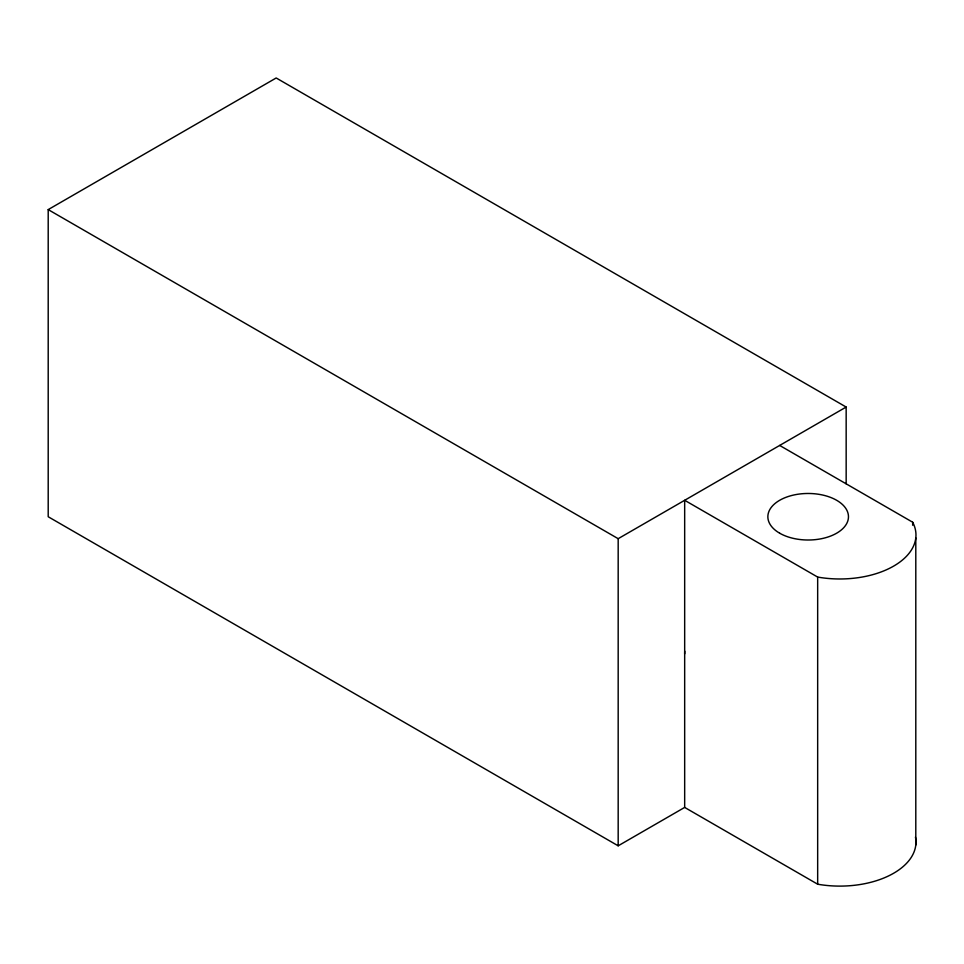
<?xml version="1.0" encoding="UTF-8"?>
<svg xmlns="http://www.w3.org/2000/svg" width="964" height="964" viewBox="0 0 964 964"><rect width="100%" height="100%" fill="white"/><g stroke="black" fill="none" stroke-linecap="round" stroke-linejoin="round"><path stroke-width="1.45" d="M915.451 837.101A76.132 43.946 0 0 1 817.665 884.205L684.669 807.422L618.177 845.814L48.2 516.74L48.2 209.61L276.186 77.976L846.163 407.049L846.163 483.832M48.2 209.61L618.177 538.683L846.163 407.049M779.671 445.44L912.667 522.223L912.667 525.235M912.667 522.223A76.132 43.946 0 0 1 893.664 566.097A76.132 43.946 0 0 1 817.665 577.075L684.669 500.292L684.669 807.422M915.8 537.876L915.8 845.006M817.665 577.075L817.665 884.205M618.177 538.683L618.177 845.814M684.669 653.857A67.167 38.777 -60 0 1 684.729 651.23M779.671 533.2A40.307 23.269 0 0 0 847.091 522.765A40.307 23.269 0 0 0 797.734 494.267A40.307 23.269 0 0 0 779.671 533.2"/></g></svg>
